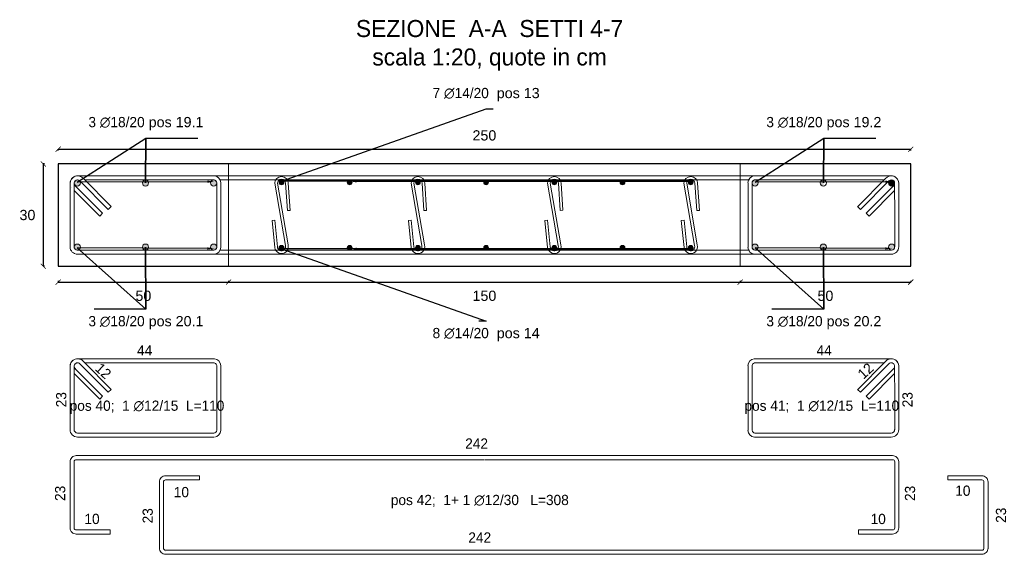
# Model space of a CAD drawing. Header units: millimetres. Extents: x 1415 to 3549, y 2194 to 4677.
# Drawn here: x 1709.471 to 1712.364, y 2313.557 to 2315.124 of the extents above; entities that cross this region are included whole.
import ezdxf
from ezdxf import colors
from ezdxf.entities.mleader import LeaderData, LeaderLine
from ezdxf.math import Vec2, Vec3

# ---------------------------------------------------------------- set-up
doc = ezdxf.new("R2010")
doc.units = ezdxf.units.MM
doc.linetypes.add('ACAD_ISO02W100', pattern=[15, 12, -3])
doc.layers.get('0').update_dxf_attribs({"plot": 0})
for name, color, linetype, lineweight in [('Layer3', 7, 'Continuous', 15), ('Layer4', 7, 'Continuous', 15), ('quote', 252, 'Continuous', 5), ('Setti', 5, 'Continuous', 30), ('staffe', 10, 'Continuous', 9)]:
    doc.layers.add(name, color=color, linetype=linetype, lineweight=lineweight)
doc.styles.add('per i setti', font='ARIALN.TTF')
doc.styles.get("Standard").update_dxf_attribs({"font": 'arial.ttf'})
doc.dimstyles.new('quote c.a 1 sezione setti', dxfattribs={"dimtxt": 0.03, "dimasz": 0.015, "dimexe": 0.0005, "dimexo": 0.0015, "dimgap": 0.025, "dimtad": 2, "dimtih": 1, "dimtoh": 1, "dimdec": 0, "dimlfac": 100, "dimzin": 0, "dimdsep": 46, "dimtxsty": 'Standard', "dimblk": 'ARCHTICK', "dimcen": 0, "dimclre": 252, "dimadec": 0, "dimazin": 2, "dimtfac": 1, "dimtdec": 0, "dimtofl": 0, "dimtmove": 0, "dimatfit": 3, "dimfxl": 0.0035, "dimfxlon": 1, "dimtolj": 1, "dimtzin": 0, "dimarcsym": 0})

# ---------------------------------------------------------------- blocks, each defined once
blk = doc.blocks.new('*U390')
at = {"layer": 'Layer3'}
blk.add_circle((0, 0), 0.009, dxfattribs=at)
blk = doc.blocks.new('*U51')
at = {"layer": 'Layer4', "color": 0, "linetype": 'ByBlock', "lineweight": -2, "transparency": 16777216}
for p in [(0, 0), (0.2, 0), (0.4, 0), (0, -0.188), (0.2, -0.188), (0.4, -0.188)]:
    blk.add_blockref('*U390', p, dxfattribs=at)
blk = doc.blocks.new('_ArchTick')
at = {"color": 0, "linetype": 'ByBlock', "const_width": 0.15}
blk.add_lwpolyline([(-0.5, -0.5), (0.5, 0.5)], dxfattribs=at)
blk = doc.blocks.new('*D111')
at = {"layer": 'Defpoints', "color": 0, "transparency": 16777216}
for p in [(1709.5833, 2314.7014), (1709.5399, 2314.4014), (1709.5833, 2314.4014)]:
    blk.add_point(p, dxfattribs=at)
at = {"layer": 'quote', "color": 252, "lineweight": -2, "transparency": 16777216}
for p, q in [((1709.5434, 2314.7014), (1709.5394, 2314.7014)), ((1709.5434, 2314.4014), (1709.5394, 2314.4014))]:
    blk.add_line(p, q, dxfattribs=at)
at = {"layer": 'quote', "color": 0, "linetype": 'Continuous', "lineweight": -2, "transparency": 16777216}
blk.add_line((1709.5399, 2314.7014), (1709.5399, 2314.4014), dxfattribs=at)
at = {"layer": 'quote', "color": 0, "lineweight": -2, "transparency": 16777216, "xscale": 0.015, "yscale": 0.015, "zscale": 0.015}
for p, rotation in [((1709.5399, 2314.7014), 90), ((1709.5399, 2314.4014), 270)]:
    blk.add_blockref('_ArchTick', p, dxfattribs=dict(at, rotation=rotation))
at = {"layer": 'quote', "color": 0, "transparency": 16777216, "insert": (1709.4934, 2314.5514), "char_height": 0.03, "attachment_point": 5}
blk.add_mtext('\\A1;30', dxfattribs=at)
blk = doc.blocks.new('*D112')
at = {"layer": 'Defpoints', "color": 0, "transparency": 16777216}
for p in [(1712.0833, 2314.7446), (1709.5833, 2314.7014), (1712.0833, 2314.7014)]:
    blk.add_point(p, dxfattribs=at)
at = {"layer": 'quote', "color": 252, "lineweight": -2, "transparency": 16777216}
for p, q in [((1709.5833, 2314.7411), (1709.5833, 2314.7451)), ((1712.0833, 2314.7411), (1712.0833, 2314.7451))]:
    blk.add_line(p, q, dxfattribs=at)
at = {"layer": 'quote', "color": 0, "linetype": 'Continuous', "lineweight": -2, "transparency": 16777216}
blk.add_line((1709.5833, 2314.7446), (1712.0833, 2314.7446), dxfattribs=at)
at = {"layer": 'quote', "color": 0, "lineweight": -2, "transparency": 16777216, "xscale": 0.015, "yscale": 0.015, "zscale": 0.015, "rotation": 180}
blk.add_blockref('_ArchTick', (1709.5833, 2314.7446), dxfattribs=at)
at = {"layer": 'quote', "color": 0, "lineweight": -2, "transparency": 16777216, "xscale": 0.015, "yscale": 0.015, "zscale": 0.015}
blk.add_blockref('_ArchTick', (1712.0833, 2314.7446), dxfattribs=at)
at = {"layer": 'quote', "color": 0, "transparency": 16777216, "insert": (1710.8333, 2314.7849), "char_height": 0.03, "attachment_point": 5}
blk.add_mtext('\\A1;250', dxfattribs=at)
blk = doc.blocks.new('*D113')
at = {"layer": 'Defpoints', "color": 0, "transparency": 16777216}
for p in [(1709.5833, 2314.4014), (1710.0833, 2314.4014), (1710.0833, 2314.3548)]:
    blk.add_point(p, dxfattribs=at)
at = {"layer": 'quote', "color": 252, "lineweight": -2, "transparency": 16777216}
for p, q in [((1709.5833, 2314.3583), (1709.5833, 2314.3543)), ((1710.0833, 2314.3583), (1710.0833, 2314.3543))]:
    blk.add_line(p, q, dxfattribs=at)
at = {"layer": 'quote', "color": 0, "linetype": 'Continuous', "lineweight": -2, "transparency": 16777216}
blk.add_line((1709.5833, 2314.3548), (1710.0833, 2314.3548), dxfattribs=at)
at = {"layer": 'quote', "color": 0, "lineweight": -2, "transparency": 16777216, "xscale": 0.015, "yscale": 0.015, "zscale": 0.015, "rotation": 180}
blk.add_blockref('_ArchTick', (1709.5833, 2314.3548), dxfattribs=at)
at = {"layer": 'quote', "color": 0, "lineweight": -2, "transparency": 16777216, "xscale": 0.015, "yscale": 0.015, "zscale": 0.015}
blk.add_blockref('_ArchTick', (1710.0833, 2314.3548), dxfattribs=at)
at = {"layer": 'quote', "color": 0, "transparency": 16777216, "insert": (1709.8333, 2314.3145), "char_height": 0.03, "attachment_point": 5}
blk.add_mtext('\\A1;50', dxfattribs=at)
blk = doc.blocks.new('*D114')
at = {"layer": 'Defpoints', "color": 0, "transparency": 16777216}
for p in [(1710.0833, 2314.4014), (1711.5833, 2314.4014), (1711.5833, 2314.3548)]:
    blk.add_point(p, dxfattribs=at)
at = {"layer": 'quote', "color": 252, "lineweight": -2, "transparency": 16777216}
for p, q in [((1710.0833, 2314.3583), (1710.0833, 2314.3543)), ((1711.5833, 2314.3583), (1711.5833, 2314.3543))]:
    blk.add_line(p, q, dxfattribs=at)
at = {"layer": 'quote', "color": 0, "linetype": 'Continuous', "lineweight": -2, "transparency": 16777216}
blk.add_line((1710.0833, 2314.3548), (1711.5833, 2314.3548), dxfattribs=at)
at = {"layer": 'quote', "color": 0, "lineweight": -2, "transparency": 16777216, "xscale": 0.015, "yscale": 0.015, "zscale": 0.015, "rotation": 180}
blk.add_blockref('_ArchTick', (1710.0833, 2314.3548), dxfattribs=at)
at = {"layer": 'quote', "color": 0, "lineweight": -2, "transparency": 16777216, "xscale": 0.015, "yscale": 0.015, "zscale": 0.015}
blk.add_blockref('_ArchTick', (1711.5833, 2314.3548), dxfattribs=at)
at = {"layer": 'quote', "color": 0, "transparency": 16777216, "insert": (1710.8333, 2314.3145), "char_height": 0.03, "attachment_point": 5}
blk.add_mtext('\\A1;150', dxfattribs=at)
blk = doc.blocks.new('*D115')
at = {"layer": 'Defpoints', "color": 0, "transparency": 16777216}
for p in [(1711.5833, 2314.4014), (1712.0833, 2314.4014), (1712.0833, 2314.3548)]:
    blk.add_point(p, dxfattribs=at)
at = {"layer": 'quote', "color": 252, "lineweight": -2, "transparency": 16777216}
for p, q in [((1711.5833, 2314.3583), (1711.5833, 2314.3543)), ((1712.0833, 2314.3583), (1712.0833, 2314.3543))]:
    blk.add_line(p, q, dxfattribs=at)
at = {"layer": 'quote', "color": 0, "linetype": 'Continuous', "lineweight": -2, "transparency": 16777216}
blk.add_line((1711.5833, 2314.3548), (1712.0833, 2314.3548), dxfattribs=at)
at = {"layer": 'quote', "color": 0, "lineweight": -2, "transparency": 16777216, "xscale": 0.015, "yscale": 0.015, "zscale": 0.015, "rotation": 180}
blk.add_blockref('_ArchTick', (1711.5833, 2314.3548), dxfattribs=at)
at = {"layer": 'quote', "color": 0, "lineweight": -2, "transparency": 16777216, "xscale": 0.015, "yscale": 0.015, "zscale": 0.015}
blk.add_blockref('_ArchTick', (1712.0833, 2314.3548), dxfattribs=at)
at = {"layer": 'quote', "color": 0, "transparency": 16777216, "insert": (1711.8333, 2314.3145), "char_height": 0.03, "attachment_point": 5}
blk.add_mtext('\\A1;50', dxfattribs=at)
blk = doc.blocks.new('*U403')
at = {"layer": 'Layer3'}
blk.add_circle((0, 0), 0.009, dxfattribs=at)
blk = doc.blocks.new('*U402')
at = {"layer": 'Layer4', "color": 0, "linetype": 'ByBlock', "lineweight": -2, "transparency": 16777216}
for p in [(0, 0), (0.2, 0), (0.4, 0), (0, -0.188), (0.2, -0.188), (0.4, -0.188)]:
    blk.add_blockref('*U403', p, dxfattribs=at)
blk = doc.blocks.new('*U404')
at = {"layer": 'Layer3', "transparency": 33554687}
h = blk.add_hatch(color=256, dxfattribs=at)
h.dxf.hatch_style = 1
h.paths.add_polyline_path([(0.007, 0, 1), (-0.007, 0, 1)])
at = {"layer": 'Layer3'}
blk.add_circle((0, 0), 0.007, dxfattribs=at)
blk = doc.blocks.new('*U405')
at = {"layer": 'Layer3', "color": 0, "linetype": 'ByBlock', "lineweight": -2, "transparency": 16777216}
for p in [(0, 0), (0.2, 0), (0.4, 0), (0.6, 0), (0.8, 0), (1, 0), (1.2, 0), (0, -0.192), (0.2, -0.192), (0.4, -0.192), (0.6, -0.192), (0.8, -0.192), (1, -0.192), (1.2, -0.192)]:
    blk.add_blockref('*U404', p, dxfattribs=at)

msp = doc.modelspace()

# ---------------------------------------------------------------- hatches: boundary and pattern name
at = {"layer": 'Layer3', "transparency": 33554687}
h = msp.add_hatch(color=256, dxfattribs=at)
h.dxf.hatch_style = 1
h.paths.add_polyline_path([(1709.6402, 2314.6545, 0.329286), (1709.6307, 2314.6473, 0.050188), (1709.6305, 2314.6455, 1), (1709.6485, 2314.6455, 0.392203)])
h.paths.add_polyline_path([(1709.8485, 2314.6455, 1), (1709.8305, 2314.6455, 1)])
h.paths.add_polyline_path([(1710.0305, 2314.6455, 0.902462), (1710.0483, 2314.6437), (1710.0483, 2314.6464, 0.446921), (1710.0373, 2314.6544, 0.35213)])
h.paths.add_polyline_path([(1709.6485, 2314.4575, 1), (1709.6305, 2314.4575, 0.057401), (1709.6307, 2314.4554, 0.29984), (1709.6393, 2314.4485, 0.420826)])
h.paths.add_polyline_path([(1709.8305, 2314.4575, 1), (1709.8485, 2314.4575, 1)])
h.paths.add_polyline_path([(1710.0483, 2314.4564), (1710.0483, 2314.4593, 0.902462), (1710.0305, 2314.4575, 0.66181), (1710.0457, 2314.451, 0.17365)])
h = msp.add_hatch(color=256, dxfattribs=at)
h.dxf.hatch_style = 1
h.paths.add_polyline_path([(1711.6361, 2314.6455, 0.605878), (1711.622, 2314.6529, 0.21262), (1711.6183, 2314.6464), (1711.6183, 2314.6437, 0.902462)])
h.paths.add_polyline_path([(1711.8283, 2314.6544, 0.007502), (1711.828, 2314.6544), (1711.8262, 2314.6544, 0.384527), (1711.8181, 2314.6455, 0.453551), (1711.8283, 2314.6366)])
h = msp.add_hatch(color=256, dxfattribs=at)
h.dxf.hatch_style = 1
h.paths.add_polyline_path([(1712.0361, 2314.6455, 0.050188), (1712.0359, 2314.6473, 0.329286), (1712.0264, 2314.6545, 0.392203), (1712.0181, 2314.6455, 1)])
h = msp.add_hatch(color=256, dxfattribs=at)
h.dxf.hatch_style = 1
h.paths.add_polyline_path([(1711.6181, 2314.4575, -1), (1711.6361, 2314.4575, -0.414214), (1711.6271, 2314.4485), (1711.8271, 2314.4485, -0.414179), (1711.8181, 2314.4575, -1), (1711.8361, 2314.4575, -0.414214), (1711.8271, 2314.4485), (1711.6263, 2314.4484, -0.359191), (1711.6183, 2314.4564, -0.02958)])
h = msp.add_hatch(color=256, dxfattribs=at)
h.dxf.hatch_style = 1
h.paths.add_polyline_path([(1711.8361, 2314.4575, 1), (1711.8181, 2314.4575, 1)])
h.paths.add_polyline_path([(1712.0359, 2314.4554, 0.057401), (1712.0361, 2314.4575, 1), (1712.0181, 2314.4575, 0.420826), (1712.0273, 2314.4485, 0.29984)])
at = {"layer": 'Layer4', "transparency": 33554687}
h = msp.add_hatch(dxfattribs=at)
h.set_pattern_fill('ANGLE', color=0)
h.set_pattern_definition([(0, (-44.09, -0.2224), (0, 6.985), [5.08, -1.905]), (90, (-44.09, -0.2224), (-6.985, 4e-16), [5.08, -1.905])])
h.paths.add_polyline_path([(1711.8361, 2314.5951, 0.375941), (1711.8283, 2314.6041), (1711.8283, 2314.5862, 0.375941)])

# ---------------------------------------------------------------- linework, layer by layer
at = {"layer": 'Layer4', "linetype": 'ACAD_ISO02W100', "ltscale": 0.2}
for points in [[(1710.0833, 2314.4014), (1710.0833, 2314.4014), (1710.0833, 2314.7014)], [(1711.5833, 2314.4014), (1711.5833, 2314.4014), (1711.5833, 2314.7014)]]:
    msp.add_lwpolyline(points, dxfattribs=at)
at = {"layer": 'Setti'}
msp.add_lwpolyline([(1710.8333, 2314.7014), (1709.5833, 2314.7014), (1709.5833, 2314.5514), (1709.5833, 2314.4014), (1710.8333, 2314.4014), (1712.0833, 2314.4014), (1712.0833, 2314.5514), (1712.0833, 2314.7014)], close=True, dxfattribs=at)
at = {"layer": 'staffe'}
for p, q in [((1709.6183, 2314.6457), (1709.6183, 2314.5514)), ((1709.6183, 2314.6444), (1709.6183, 2314.5514)), ((1709.6306, 2314.6417), (1709.6303, 2314.5514)), ((1710.0413, 2314.6664), (1709.6414, 2314.6664)), ((1710.4403, 2314.6664), (1709.6414, 2314.6664)), ((1710.0373, 2314.6544), (1709.6612, 2314.6544)), ((1710.0483, 2314.6464), (1710.0483, 2314.5514)), ((1710.0603, 2314.6464), (1710.0603, 2314.5514)), ((1711.6063, 2314.6464), (1711.6063, 2314.5514)), ((1711.6183, 2314.6464), (1711.6183, 2314.5514)), ((1711.6253, 2314.6664), (1712.0252, 2314.6664)), ((1711.6292, 2314.6544), (1712.0054, 2314.6544)), ((1712.036, 2314.6417), (1712.0363, 2314.5514)), ((1712.0483, 2314.6457), (1712.0483, 2314.5514)), ((1712.0483, 2314.6444), (1712.0483, 2314.5514)), ((1709.6183, 2314.5514), (1709.6183, 2314.4584)), ((1709.6303, 2314.5514), (1709.6303, 2314.4578)), ((1710.0483, 2314.5514), (1710.0483, 2314.4564)), ((1710.0603, 2314.5514), (1710.0603, 2314.4564)), ((1711.6063, 2314.5514), (1711.6063, 2314.4564)), ((1711.6183, 2314.5514), (1711.6183, 2314.4564)), ((1712.0363, 2314.5514), (1712.0363, 2314.4578)), ((1712.0483, 2314.5514), (1712.0483, 2314.4584)), ((1709.6403, 2314.4484), (1710.0403, 2314.4484)), ((1709.6403, 2314.4364), (1710.0403, 2314.4365)), ((1712.0263, 2314.4484), (1711.6263, 2314.4484)), ((1712.0263, 2314.4364), (1711.6263, 2314.4365)), ((1710.0413, 2314.1301), (1709.6414, 2314.1301)), ((1710.0373, 2314.1181), (1709.6612, 2314.1181)), ((1711.6253, 2314.1301), (1712.0252, 2314.1301)), ((1711.6292, 2314.1181), (1712.0054, 2314.1181)), ((1709.6183, 2314.1094), (1709.6183, 2314.0151)), ((1709.6183, 2314.1081), (1709.6183, 2314.0151)), ((1709.6306, 2314.1054), (1709.6303, 2314.0151)), ((1710.0483, 2314.1101), (1710.0483, 2314.0151)), ((1710.0603, 2314.1101), (1710.0603, 2314.0151)), ((1711.6063, 2314.1101), (1711.6063, 2314.0151)), ((1711.6183, 2314.1101), (1711.6183, 2314.0151)), ((1712.036, 2314.1054), (1712.0363, 2314.0151)), ((1712.0483, 2314.1094), (1712.0483, 2314.0151)), ((1712.0483, 2314.1081), (1712.0483, 2314.0151)), ((1709.6183, 2314.0151), (1709.6183, 2313.9221)), ((1709.6303, 2314.0151), (1709.6303, 2313.9215)), ((1710.0483, 2314.0151), (1710.0483, 2313.9201)), ((1710.0603, 2314.0151), (1710.0603, 2313.9201)), ((1711.6063, 2314.0151), (1711.6063, 2313.9201)), ((1711.6183, 2314.0151), (1711.6183, 2313.9201)), ((1712.0363, 2314.0151), (1712.0363, 2313.9215)), ((1712.0483, 2314.0151), (1712.0483, 2313.9221)), ((1709.6403, 2313.9121), (1710.0403, 2313.9121)), ((1709.6403, 2313.9001), (1710.0403, 2313.9002)), ((1712.0263, 2313.9121), (1711.6263, 2313.9121)), ((1712.0263, 2313.9001), (1711.6263, 2313.9002)), ((1710.8333, 2313.8459), (1710.8344, 2313.8459)), ((1710.8344, 2313.8459), (1710.8354, 2313.8459)), ((1712.0504, 2313.8279), (1712.0504, 2313.8279)), ((1712.3123, 2313.5747), (1712.3123, 2313.5747)), ((1709.8982, 2313.5647), (1709.8982, 2313.5647)), ((1711.0952, 2313.5567), (1711.0962, 2313.5567)), ((1711.0962, 2313.5567), (1711.0973, 2313.5567))]:
    msp.add_line(p, q, dxfattribs=at)
for points in [[(1709.6325, 2314.6382), (1709.7139, 2314.5566)], [(1709.6474, 2314.6515), (1709.7303, 2314.5681), (1709.7389, 2314.5766)], [(1709.6574, 2314.6582), (1709.7388, 2314.5766)], [(1710.0413, 2314.6664), (1711.6253, 2314.6664)], [(1710.0579, 2314.6544), (1711.6109, 2314.6544)], [(1712.0192, 2314.6515), (1711.9362, 2314.5681), (1711.9277, 2314.5766)], [(1712.0092, 2314.6582), (1711.9278, 2314.5766)], [(1712.0341, 2314.6382), (1711.9527, 2314.5566)], [(1709.6224, 2314.6315), (1709.6228, 2314.6312)], [(1709.6306, 2314.6233), (1709.7054, 2314.5481), (1709.7139, 2314.5566)], [(1712.036, 2314.6233), (1711.9612, 2314.5481), (1711.9527, 2314.5566)], [(1710.0413, 2314.4364), (1711.6253, 2314.4364)], [(1710.0584, 2314.4484), (1711.6109, 2314.4484)], [(1709.6574, 2314.1219), (1709.7388, 2314.0403)], [(1712.0092, 2314.1219), (1711.9278, 2314.0403)], [(1709.6325, 2314.1019), (1709.7139, 2314.0203)], [(1709.6474, 2314.1152), (1709.7303, 2314.0318), (1709.7389, 2314.0403)], [(1712.0192, 2314.1152), (1711.9362, 2314.0318), (1711.9277, 2314.0403)], [(1712.0341, 2314.1019), (1711.9527, 2314.0203)], [(1709.6306, 2314.087), (1709.7054, 2314.0118), (1709.7139, 2314.0202)], [(1712.036, 2314.087), (1711.9612, 2314.0118), (1711.9527, 2314.0202)], [(1712.1922, 2313.7867), (1712.1922, 2313.7747)]]:
    msp.add_lwpolyline(points, dxfattribs=at)
for points in [[(1710.2575, 2314.4639, -1.077253), (1710.2187, 2314.456), (1710.2106, 2314.5356), (1710.2186, 2314.5364), (1710.2265, 2314.4584, 1.13956), (1710.2498, 2314.4618), (1710.2184, 2314.6446, -0.995345), (1710.2583, 2314.6446), (1710.2637, 2314.5653), (1710.2557, 2314.5647), (1710.2503, 2314.6446, 0.995345), (1710.2264, 2314.6445), (1710.2575, 2314.4638)], [(1710.6575, 2314.4639, -1.077253), (1710.6187, 2314.456), (1710.6106, 2314.5356), (1710.6186, 2314.5364), (1710.6265, 2314.4584, 1.13956), (1710.6498, 2314.4618), (1710.6184, 2314.6446, -0.995345), (1710.6583, 2314.6446), (1710.6637, 2314.5653), (1710.6557, 2314.5647), (1710.6503, 2314.6446, 0.995345), (1710.6264, 2314.6445), (1710.6575, 2314.4638)], [(1711.0575, 2314.464, -1.077253), (1711.0187, 2314.4561), (1711.0107, 2314.5357), (1711.0186, 2314.5365), (1711.0265, 2314.4585, 1.13956), (1711.0498, 2314.4619), (1711.0184, 2314.6447, -0.995345), (1711.0583, 2314.6447), (1711.0637, 2314.5654), (1711.0558, 2314.5648), (1711.0503, 2314.6447, 0.995345), (1711.0264, 2314.6446), (1711.0575, 2314.4639)], [(1711.4575, 2314.4639, -1.077253), (1711.4187, 2314.456), (1711.4106, 2314.5356), (1711.4186, 2314.5364), (1711.4265, 2314.4584, 1.13956), (1711.4498, 2314.4618), (1711.4184, 2314.6446, -0.995345), (1711.4583, 2314.6446), (1711.4637, 2314.5653), (1711.4557, 2314.5647), (1711.4503, 2314.6446, 0.995345), (1711.4264, 2314.6445), (1711.4575, 2314.4638)], [(1709.6365, 2313.8459, 0.417583), (1709.6183, 2313.8279), (1709.6183, 2313.8279, -0.417537), (1709.6365, 2313.8459), (1710.8333, 2313.8459)], [(1709.6183, 2313.8279), (1709.6183, 2313.7309), (1709.6183, 2313.6339, 0.417583), (1709.6365, 2313.6159), (1709.7363, 2313.6159), (1709.7363, 2313.6279)], [(1709.6303, 2313.8279, -0.419966), (1709.6364, 2313.8339), (1710.8333, 2313.8339)], [(1709.6303, 2313.8279), (1709.6303, 2313.7309), (1709.6303, 2313.6339, 0.420055), (1709.6364, 2313.6279), (1709.7363, 2313.6279)], [(1710.8354, 2313.8459), (1712.0301, 2313.8459, -0.417583), (1712.0483, 2313.8279), (1712.0483, 2313.7309), (1712.0483, 2313.6339, -0.417583), (1712.0301, 2313.6159), (1711.9303, 2313.6159), (1711.9303, 2313.6279)], [(1710.8354, 2313.8339), (1712.0302, 2313.8339, -0.420055), (1712.0363, 2313.8279), (1712.0363, 2313.7309), (1712.0363, 2313.6339, -0.420055), (1712.0302, 2313.6279), (1711.9303, 2313.6279)], [(1709.8802, 2313.5747), (1709.8802, 2313.6717), (1709.8802, 2313.7687, -0.417583), (1709.8984, 2313.7867), (1709.9982, 2313.7867), (1709.9982, 2313.7747)], [(1711.0931, 2313.5686), (1709.8983, 2313.5686, -0.420055), (1709.8922, 2313.5747), (1709.8922, 2313.6717), (1709.8922, 2313.7687, -0.420055), (1709.8983, 2313.7747), (1709.9982, 2313.7747)], [(1711.0931, 2313.5686), (1712.2921, 2313.5686, 0.420055), (1712.2982, 2313.5747), (1712.2982, 2313.6717), (1712.2982, 2313.7687, 0.420055), (1712.2921, 2313.7747), (1712.1922, 2313.7747)], [(1711.0973, 2313.5567), (1712.292, 2313.5567, 0.417583), (1712.3102, 2313.5747), (1712.3102, 2313.6717), (1712.3102, 2313.7687, 0.417583), (1712.292, 2313.7867), (1712.1922, 2313.7867)], [(1709.8984, 2313.5567, -0.417583), (1709.8802, 2313.5747), (1709.8802, 2313.5747, 0.417537), (1709.8984, 2313.5567), (1711.0952, 2313.5567)]]:
    msp.add_lwpolyline(points, format="xyb", dxfattribs=at)
for centre, radius, start, end in [((1709.6404, 2314.6443), 0.0221, 87.462, 176.4146), ((1709.6403, 2314.6444), 0.022, 38.8149, 180), ((1709.6403, 2314.6444), 0.01, 44.7158, 232.1403), ((1710.0392, 2314.6455), 0.0091, 5.6936, 102.0171), ((1710.0392, 2314.6456), 0.0211, 2.3542, 82.0596), ((1711.6273, 2314.6456), 0.0211, 97.9404, 177.6458), ((1711.6274, 2314.6455), 0.0091, 77.9829, 174.3064), ((1712.0263, 2314.6444), 0.022, 0, 141.1851), ((1712.0263, 2314.6444), 0.01, 307.8597, 135.2842), ((1712.0262, 2314.6443), 0.0221, 3.5854, 92.538), ((1709.6403, 2314.4585), 0.022, 180.1278, 269.8195), ((1709.6403, 2314.4585), 0.01, 174.74, 270), ((1710.0394, 2314.4573), 0.0089, 275.412, 354.4433), ((1710.0395, 2314.4573), 0.0209, 275.3655, 357.7559), ((1711.6271, 2314.4573), 0.0209, 182.2441, 264.6345), ((1711.6272, 2314.4573), 0.0089, 185.5567, 264.588), ((1712.0263, 2314.4585), 0.01, 270, 5.26), ((1712.0262, 2314.4585), 0.022, 270.1805, 359.8722), ((1709.6404, 2314.108), 0.0221, 87.462, 176.4146), ((1709.6403, 2314.1081), 0.022, 38.8149, 180), ((1709.6403, 2314.1081), 0.01, 44.7158, 232.1403), ((1710.0392, 2314.1092), 0.0091, 5.6936, 102.0171), ((1710.0392, 2314.1093), 0.0211, 2.3542, 82.0596), ((1711.6273, 2314.1093), 0.0211, 97.9404, 177.6458), ((1711.6274, 2314.1092), 0.0091, 77.9829, 174.3064), ((1712.0263, 2314.1081), 0.022, 360, 141.1851), ((1712.0263, 2314.1081), 0.01, 307.8597, 135.2842), ((1712.0262, 2314.108), 0.0221, 3.5854, 92.538), ((1709.6403, 2313.9222), 0.022, 180.1278, 269.8195), ((1709.6403, 2313.9221), 0.01, 174.74, 270), ((1710.0394, 2313.921), 0.0089, 275.412, 354.4433), ((1710.0395, 2313.9209), 0.0209, 275.3655, 357.7559), ((1711.6271, 2313.9209), 0.0209, 182.2441, 264.6345), ((1711.6272, 2313.921), 0.0089, 185.5567, 264.588), ((1712.0263, 2313.9221), 0.01, 270, 5.26), ((1712.0262, 2313.9222), 0.022, 270.1805, 359.8722)]:
    msp.add_arc(centre, radius, start, end, dxfattribs=at)

# ---------------------------------------------------------------- block references
at = {"layer": 'Layer3'}
msp.add_blockref('*U405', (1710.2383, 2314.6474), dxfattribs=at)
at = {"layer": 'Layer4'}
msp.add_blockref('*U51', (1709.6395, 2314.6455), dxfattribs=at)
at = {"layer": 'Layer4', "xscale": -1}
msp.add_blockref('*U402', (1712.0271, 2314.6455), dxfattribs=at)

# ---------------------------------------------------------------- texts
at = {"layer": 'Layer3', "insert": (1710.0744, 2315.1235), "char_height": 0.05, "attachment_point": 1}
msp.add_mtext_dynamic_manual_height_columns('\\pxqc;{\\fBahnschrift Light|b0|i0|c0|p34;SEZIONE  A-A  SETTI 4-7 \\Pscala 1:20, quote in cm}', width=1.548104, gutter_width=12.5, heights=[0], dxfattribs=at)
at = {"layer": 'quote', "char_height": 0.03, "style": 'per i setti'}
for s, width, insert, attachment_point in [('\\pxqc;{\\fBahnschrift Light|b0|i0|c0|p34;44}', 0.151763, (1709.7612, 2314.1696), 1), ('\\pxqc;{\\fBahnschrift Light|b0|i0|c0|p34;44}', 0.151763, (1711.9054, 2314.1696), 3), ('\\pxqc;{\\fBahnschrift Light|b0|i0|c0|p34;pos 40;  1 ∅12/15  L=110}', 0.431205, (1709.6283, 2314.0074), 1), ('\\pxqc;{\\fBahnschrift Light|b0|i0|c0|p34;pos 41;  1 ∅12/15  L=110}', 0.431205, (1712.0383, 2314.0074), 3), ('\\pxqc;{\\fBahnschrift Light|b0|i0|c0|p34;242}', 0.151763, (1710.7345, 2313.8963), 1), ('\\pxqc;{\\fBahnschrift Light|b0|i0|c0|p34;10}', 0.944316, (1709.4726, 2313.7236), 7), ('\\pxqc;{\\fBahnschrift Light|b0|i0|c0|p34;10}', 0.944316, (1712.7083, 2313.7277), 9), ('\\pxqc;{\\fBahnschrift Light|b0|i0|c0|p34;pos 42;  1+ 1 ∅12/30   L=308}', 0.502005, (1710.5688, 2313.7309), 1), ('\\pxqc;{\\fBahnschrift Light|b0|i0|c0|p34;10}', 0.944316, (1709.2106, 2313.6753), 1), ('\\pxqc;{\\fBahnschrift Light|b0|i0|c0|p34;10}', 0.944316, (1712.4602, 2313.6753), 3), ('\\pxqc;{\\fBahnschrift Light|b0|i0|c0|p34;242}', 0.151763, (1710.7437, 2313.5908), 7)]:
    msp.add_mtext_dynamic_manual_height_columns(s, width=width, gutter_width=12.5, heights=[0], dxfattribs=dict(at, insert=insert, attachment_point=attachment_point))
for s, insert, attachment_point, rotation in [('\\pxqc;{\\fBahnschrift Light|b0|i0|c0|p34;12}', (1709.6886, 2314.1396), 1, 317.3394), ('\\pxqc;{\\fBahnschrift Light|b0|i0|c0|p34;12}', (1711.9779, 2314.1396), 3, 42.6606), ('\\pxqc;{\\fBahnschrift Light|b0|i0|c0|p34;23}', (1709.5773, 2313.9595), 1, 90), ('\\pxqc;{\\fBahnschrift Light|b0|i0|c0|p34;23}', (1712.0893, 2313.9595), 7, 90), ('\\pxqc;{\\fBahnschrift Light|b0|i0|c0|p34;23}', (1709.5741, 2313.6847), 1, 90), ('\\pxqc;{\\fBahnschrift Light|b0|i0|c0|p34;23}', (1712.0967, 2313.6847), 7, 90), ('\\pxqc;{\\fBahnschrift Light|b0|i0|c0|p34;23}', (1709.8309, 2313.7201), 3, 90), ('\\pxqc;{\\fBahnschrift Light|b0|i0|c0|p34;23}', (1712.3635, 2313.6205), 7, 90)]:
    msp.add_mtext_dynamic_manual_height_columns(s, width=0.101064, gutter_width=12.5, heights=[0], dxfattribs=dict(at, insert=insert, attachment_point=attachment_point, rotation=rotation))

# ---------------------------------------------------------------- dimensions: what is measured, and where the dimension line sits
at = {"layer": 'quote'}
for base, p1, p2, picture, middle in [((1712.0833, 2314.7446), (1709.5833, 2314.7014), (1712.0833, 2314.7014), '*D112', (1710.8333, 2314.7849)), ((1710.0833, 2314.3548), (1709.5833, 2314.4014), (1710.0833, 2314.4014), '*D113', (1709.8333, 2314.3145)), ((1711.5833, 2314.3548), (1710.0833, 2314.4014), (1711.5833, 2314.4014), '*D114', (1710.8333, 2314.3145)), ((1712.0833, 2314.3548), (1711.5833, 2314.4014), (1712.0833, 2314.4014), '*D115', (1711.8333, 2314.3145))]:
    dim = msp.add_linear_dim(base=base, p1=p1, p2=p2, dimstyle='quote c.a 1 sezione setti', dxfattribs=at)
    dim.commit()
    dim.dimension.update_dxf_attribs({"geometry": picture, "text_midpoint": middle})
dim = msp.add_linear_dim(base=(1709.5399, 2314.4014), p1=(1709.5833, 2314.7014), p2=(1709.5833, 2314.4014), angle=90, dimstyle='quote c.a 1 sezione setti', dxfattribs=at)
dim.commit()
dim.dimension.update_dxf_attribs({"geometry": '*D111', "text_midpoint": (1709.4934, 2314.5514)})

# ---------------------------------------------------------------- leaders
ml = msp.add_multileader_mtext('Standard', dxfattribs=at)
ml.set_content('\\A1;{\\fBahnschrift Light|b0|i0|c0|p34;7 ∅14/20} {\\A0; pos 13}', color=256)
ml.set_leader_properties()
ml.build(insert=Vec2(0, 0))
ml.multileader.update_dxf_attribs({"text_attachment_direction": 1, "dogleg_length": 0.1523, "arrow_head_size": 0.02})
ctx = ml.context
ctx.base_point, ctx.char_height, ctx.arrow_head_size, ctx.landing_gap_size, ctx.plane_origin = Vec3(1710.8383, 2314.8625), 0.03, 0.02, 0.02, Vec3(1710.2383, 2314.6504)
ctx.text_align_type = 1
notes = []
notes.append((ctx, [(0, (1, 1, 0), (1710.8383, 2314.8625), (1, 0), 0.021, [(0, [(1710.4383, 2314.6504), (1710.6383, 2314.6504), (1711.0383, 2314.6504), (1711.2383, 2314.6504), (1711.4383, 2314.6504), (1710.8383, 2314.6504), (1710.2383, 2314.6504), (1710.8383, 2314.8625)], 0, [])])]))
ctx.mtext.insert, ctx.mtext.width, ctx.mtext.defined_height, ctx.mtext.alignment, ctx.mtext.flow_direction = Vec3(1710.8383, 2314.9243), 0.377829, 0.0683, 2, 5
ml = msp.add_multileader_mtext('Standard', dxfattribs=at)
ml.set_content('\\A1;{\\fBahnschrift Light|b0|i0|c0|p34;3 ∅18/20} pos 19.1', color=256)
ml.set_leader_properties()
ml.build(insert=Vec2(0, 0))
ml.multileader.update_dxf_attribs({"text_attachment_direction": 1, "dogleg_length": 0.03, "arrow_head_size": 0.02})
ctx = ml.context
ctx.base_point, ctx.char_height, ctx.arrow_head_size, ctx.landing_gap_size, ctx.plane_origin = Vec3(1709.8408, 2314.7772), 0.03, 0.02, 0.02, Vec3(1709.6393, 2314.6479)
ctx.text_align_type = 1
notes.append((ctx, [(0, (1, 1, 0), (1709.8408, 2314.7772), (1, 0), 0.1523, [(1, [(1710.0413, 2314.6494), (1709.6393, 2314.6479), (1709.8408, 2314.7772), (1709.8395, 2314.6455)], 0, [])])]))
ctx.mtext.insert, ctx.mtext.alignment, ctx.mtext.flow_direction = Vec3(1709.8408, 2314.8391), 2, 5
ml = msp.add_multileader_mtext('Standard', dxfattribs=at)
ml.set_content('\\A1;{\\fBahnschrift Light|b0|i0|c0|p34;3 ∅18/20} pos 19.2', color=256)
ml.set_leader_properties()
ml.build(insert=Vec2(0, 0))
ml.multileader.update_dxf_attribs({"text_attachment_direction": 1, "dogleg_length": 0.03, "arrow_head_size": 0.02})
ctx = ml.context
ctx.base_point, ctx.char_height, ctx.arrow_head_size, ctx.landing_gap_size, ctx.plane_origin = Vec3(1711.8287, 2314.7772), 0.03, 0.02, 0.02, Vec3(1711.6271, 2314.6479)
ctx.text_align_type = 1
notes.append((ctx, [(0, (1, 1, 0), (1711.8287, 2314.7772), (1, 0), 0.1523, [(1, [(1712.0291, 2314.6494), (1711.6271, 2314.6479), (1711.8287, 2314.7772), (1711.8273, 2314.6455)], 0, [])])]))
ctx.mtext.insert, ctx.mtext.alignment, ctx.mtext.flow_direction = Vec3(1711.8287, 2314.8391), 2, 5
ml = msp.add_multileader_mtext('Standard', dxfattribs=at)
ml.set_content('\\A1;{\\fBahnschrift Light|b0|i0|c0|p34;3 ∅18/20} pos 20.1', color=256)
ml.set_leader_properties()
ml.build(insert=Vec2(0, 0))
ml.multileader.update_dxf_attribs({"text_attachment_direction": 1, "dogleg_length": 0.03, "arrow_head_size": 0.02})
ctx = ml.context
ctx.base_point, ctx.char_height, ctx.arrow_head_size, ctx.landing_gap_size, ctx.plane_origin = Vec3(1709.8408, 2314.1934), 0.03, 0.02, 0.02, Vec3(1709.6393, 2314.455)
ctx.text_align_type = 1
notes.append((ctx, [(0, (1, 1, 0), (1709.8408, 2314.2753), (-1, 0), 0.1523, [(1, [(1710.0413, 2314.4534), (1709.6393, 2314.455), (1709.8408, 2314.2753), (1709.8395, 2314.4574)], 0, [])])]))
ctx.mtext.insert, ctx.mtext.alignment, ctx.mtext.flow_direction = Vec3(1709.8408, 2314.2553), 2, 5
ml = msp.add_multileader_mtext('Standard', dxfattribs=at)
ml.set_content('\\A1;{\\fBahnschrift Light|b0|i0|c0|p34;8 ∅14/20} {\\A0; pos 14}', color=256)
ml.set_leader_properties()
ml.build(insert=Vec2(0, 0))
ml.multileader.update_dxf_attribs({"text_attachment_direction": 1, "dogleg_length": 0.1523, "arrow_head_size": 0.02})
ctx = ml.context
ctx.base_point, ctx.char_height, ctx.arrow_head_size, ctx.landing_gap_size, ctx.plane_origin = Vec3(1710.8383, 2314.1585), 0.03, 0.02, 0.02, Vec3(1710.2383, 2314.4524)
ctx.text_align_type = 1
notes.append((ctx, [(0, (1, 1, 0), (1710.8383, 2314.2404), (-1, 0), 0.021, [(0, [(1710.4383, 2314.4524), (1710.6383, 2314.4524), (1711.0383, 2314.4524), (1711.2383, 2314.4524), (1711.4383, 2314.4524), (1710.8383, 2314.4524), (1710.2383, 2314.4524), (1710.8383, 2314.2404)], 0, [])])]))
ctx.mtext.insert, ctx.mtext.width, ctx.mtext.defined_height, ctx.mtext.alignment, ctx.mtext.flow_direction = Vec3(1710.8383, 2314.2204), 0.377829, 0.0683, 2, 5
ml = msp.add_multileader_mtext('Standard', dxfattribs=at)
ml.set_content('\\A1;{\\fBahnschrift Light|b0|i0|c0|p34;3 ∅18/20} pos 20.2', color=256)
ml.set_leader_properties()
ml.build(insert=Vec2(0, 0))
ml.multileader.update_dxf_attribs({"text_attachment_direction": 1, "dogleg_length": 0.03, "arrow_head_size": 0.02})
ctx = ml.context
ctx.base_point, ctx.char_height, ctx.arrow_head_size, ctx.landing_gap_size, ctx.plane_origin = Vec3(1711.8287, 2314.1934), 0.03, 0.02, 0.02, Vec3(1711.6271, 2314.455)
ctx.text_align_type = 1
notes.append((ctx, [(0, (1, 1, 0), (1711.8287, 2314.2753), (-1, 0), 0.1523, [(1, [(1712.0291, 2314.4534), (1711.6271, 2314.455), (1711.8287, 2314.2753), (1711.8273, 2314.4574)], 0, [])])]))
ctx.mtext.insert, ctx.mtext.alignment, ctx.mtext.flow_direction = Vec3(1711.8287, 2314.2553), 2, 5
for ctx, leaders in notes:
    for number, flags, end, landing, length, lines in leaders:
        leader = LeaderData()
        leader.index, (leader.has_last_leader_line, leader.has_dogleg_vector, leader.attachment_direction) = number, flags
        leader.last_leader_point, leader.dogleg_vector, leader.dogleg_length = Vec3(end), Vec3(landing), length
        for number, points, colour, breaks in lines:
            line = LeaderLine()
            line.index, line.vertices, line.color, line.breaks = number, Vec3.list(points), colors.encode_raw_color(colour), breaks
            leader.lines.append(line)
        ctx.leaders.append(leader)

doc.saveas('drawing.dxf')
